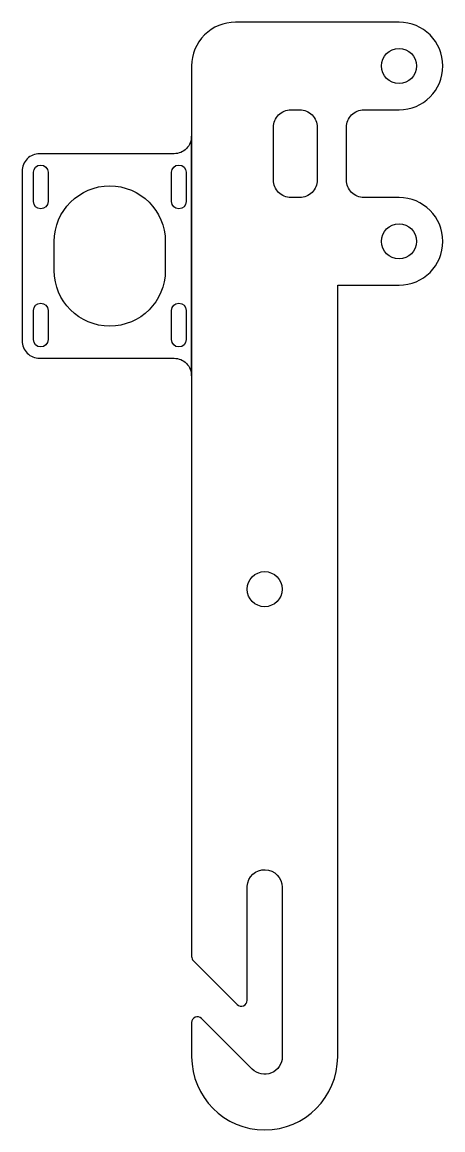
# Model space of a CAD drawing. Header units: millimetres. Extents: x -129 to 15, y -304 to 75.
import ezdxf

# ---------------------------------------------------------------- set-up
doc = ezdxf.new("R2010")
doc.units = ezdxf.units.MM

msp = doc.modelspace()

# ---------------------------------------------------------------- linework, layer by layer
for points in [[(-55.99, 75, 0.414214), (-70.99, 60), (-70.99, -244.67, 0.198912), (-70.41, -246.09), (-55.41, -261.09, 0.668179), (-51.99, -259.67), (-51.99, -220.62, -0.968542), (-39.99, -221), (-39.99, -278.99, -0.668179), (-50.24, -283.23), (-67.58, -265.88, 0.668179), (-70.99, -267.3), (-70.99, -278.99, 1), (-20.99, -278.99), (-20.99, -15), (0, -15, 1), (0, 15), (-12, 15, -0.414214), (-18, 21), (-18, 39, -0.414214), (-12, 45), (0, 45, 1), (0, 75)], [(-37, 45), (-34, 45, -0.414214), (-28, 39), (-28, 21, -0.414214), (-34, 15), (-37, 15, -0.414214), (-43, 21), (-43, 39, -0.414214)], [(-70.99, -46.01), (-70.99, 36, -0.414214), (-76.99, 30), (-123, 30, 0.414214), (-129, 24), (-129, -34.01, 0.414214), (-123, -40.01), (-76.99, -40.01, -0.414214)], [(-120.13, 13.62, -1), (-125.13, 13.62), (-125.13, 23.62, -1), (-120.13, 23.62)], [(-72.87, 13.62, -1), (-77.87, 13.62), (-77.87, 23.62, -1), (-72.87, 23.62)], [(-118, -0.01, -1), (-80, -0.01), (-80, -10.01, -1), (-118, -10.01)], [(-120.13, -23.63), (-120.13, -33.63, -1), (-125.13, -33.63), (-125.13, -23.63, -1)], [(-72.87, -33.63, -1), (-77.87, -33.63), (-77.87, -23.63, -1), (-72.87, -23.63)]]:
    msp.add_lwpolyline(points, format="xyb", close=True)
for centre in [(0, 60), (0, 0), (-46, -119)]:
    msp.add_circle(centre, 6)

doc.saveas('drawing.dxf')
